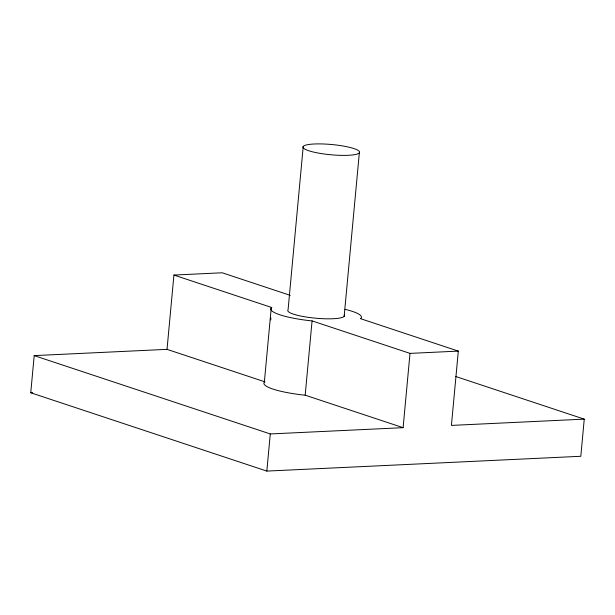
<?xml version="1.0" encoding="UTF-8"?>
<svg xmlns="http://www.w3.org/2000/svg" width="615" height="615" viewBox="0 0 615 615"><rect width="100%" height="100%" fill="white"/><g stroke="black" fill="none" stroke-linecap="round" stroke-linejoin="round"><path stroke-width="0.92" d="M455.723 376.495L584.25 419.138L580.806 456.284L266.833 471.09L30.75 392.762L34.194 355.616L167.026 349.351L264.965 381.846L264.342 382.192L271.238 307.9L271.853 307.554L173.922 275.059L167.026 349.351M270.708 319.931L270.884 318.032M266.833 471.09L270.277 433.944L34.194 355.616M303.226 146.401L288.066 309.845A28.444 5.135 5.3 0 0 315.841 318.216A28.444 5.135 5.3 0 0 344.239 314.988M312.074 320.892L410.005 353.387L403.109 427.679L305.178 395.184L312.074 320.892L309.76 320.684A45.518 8.218 5.3 0 1 271.238 307.9M344.162 316.325L359.329 152.881A28.444 5.135 5.3 0 0 320.692 143.91A28.444 5.135 5.3 0 0 313.811 152.136A28.444 5.135 5.3 0 0 359.329 152.881M345.077 309.337A45.518 8.218 5.3 0 1 360.99 318.27L360.375 318.616L458.306 351.111L451.418 425.403L584.25 419.138M173.922 275.059L222.223 272.783L290.234 295.346M410.005 353.387L458.306 351.111M30.75 392.762L32.664 392.67M270.277 433.944L403.109 427.679M305.178 395.184L302.864 394.976A45.518 8.218 5.3 0 1 264.342 382.192"/></g></svg>
